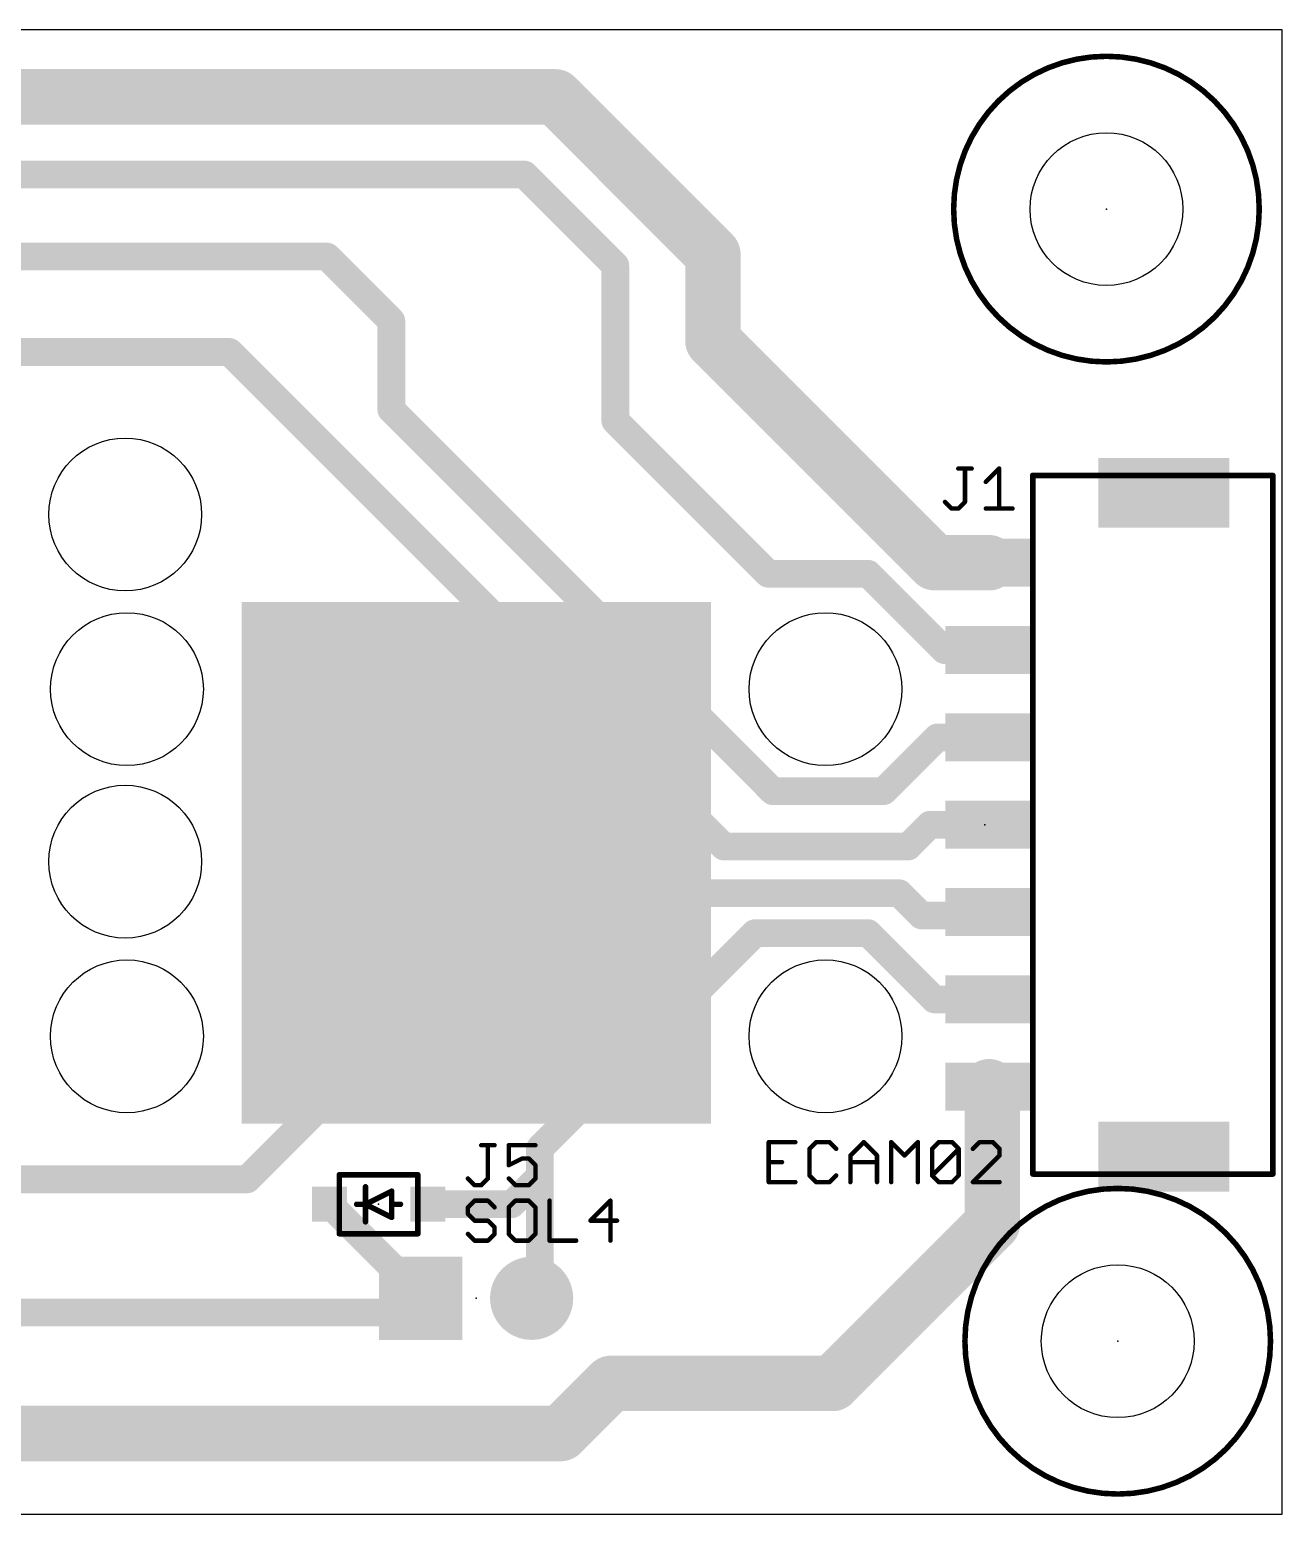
# Model space of a CAD drawing. Extents: x 0 to 77, y 0 to 34.
# Drawn here: x 48.31 to 77, y 0 to 34 of the extents above; entities that cross this region are included whole.
import ezdxf

# ---------------------------------------------------------------- set-up
doc = ezdxf.new("R2010")
doc.units = 0
for name, color, linetype in [('1', 22, 'CONTINUOUS'), ('17', 82, 'CONTINUOUS'), ('20', 7, 'CONTINUOUS'), ('21', 253, 'CONTINUOUS'), ('23', 7, 'CONTINUOUS'), ('25', 253, 'CONTINUOUS'), ('27', 253, 'CONTINUOUS'), ('39', 22, 'CONTINUOUS'), ('40', 175, 'CONTINUOUS'), ('51', 253, 'CONTINUOUS')]:
    doc.layers.add(name, color=color, linetype=linetype)

# ---------------------------------------------------------------- blocks, each defined once
blk = doc.blocks.new('RECT')
blk.add_solid([(-0.5, -0.5), (0.5, -0.5), (-0.5, 0.5), (0.5, 0.5)])
blk = doc.blocks.new('SQUAREP')
blk.add_solid([(-0.5, -0.5), (0.5, -0.5), (-0.5, 0.5), (0.5, 0.5)])
blk = doc.blocks.new('ROUNDP')
at = {"const_width": 0.5}
blk.add_lwpolyline([(0, -0.25, 1), (0, 0.25, 1), (0, -0.25)], format="xyb", dxfattribs=at)

msp = doc.modelspace()

# ---------------------------------------------------------------- linework, layer by layer
at = {"layer": '1'}
for points, const_width in [([(60.3504, 32.4612), (14.1224, 32.4612)], 1.27), ([(63.9572, 28.8544), (60.3504, 32.4612)], 1.27), ([(59.6392, 30.6832), (15.9512, 30.6832)], 0.635), ([(61.722, 28.6004), (59.6392, 30.6832)], 0.635), ([(63.9572, 26.8732), (63.9572, 28.8544)], 1.27), ([(55.118, 28.8036), (30.1752, 28.8036)], 0.635), ([(56.5912, 27.3304), (55.118, 28.8036)], 0.635), ([(61.722, 25.0444), (61.722, 28.6004)], 0.635), ([(56.5912, 25.2984), (56.5912, 27.3304)], 0.635), ([(69.0384, 21.792), (63.9572, 26.8732)], 1.27), ([(52.8828, 26.6192), (33.6296, 26.6192)], 0.635), ([(64.2112, 15.2908), (52.8828, 26.6192)], 0.635), ([(65.3288, 16.5608), (56.5912, 25.2984)], 0.635), ([(65.2272, 21.5392), (61.722, 25.0444)], 0.635), ([(70.2832, 21.792), (69.0384, 21.792)], 1.27), ([(67.5132, 21.5392), (65.2272, 21.5392)], 0.635), ([(69.2604, 19.792), (67.5132, 21.5392)], 0.635), ([(70.2832, 19.792), (69.2604, 19.792)], 0.635), ([(69.1, 17.792), (67.8688, 16.5608)], 0.635), ([(70.2832, 17.792), (69.1, 17.792)], 0.635), ([(65.3288, 16.5608), (67.8688, 16.5608)], 0.635), ([(68.9288, 15.792), (68.4276, 15.2908)], 0.635), ([(70.2832, 15.792), (68.9288, 15.792)], 0.635), ([(68.4276, 15.2908), (64.2112, 15.2908)], 0.635), ([(59.8424, 14.224), (53.2892, 7.6708)], 0.635), ([(59.8424, 14.224), (68.2244, 14.224)], 0.635), ([(68.2244, 14.224), (68.7324, 13.716)], 0.635), ([(68.7324, 13.716), (70.2072, 13.716)], 0.635), ([(70.2072, 13.716), (70.2832, 13.792)], 0.635), ([(59.9948, 8.382), (64.9224, 13.3096)], 0.635), ([(64.9224, 13.3096), (67.5132, 13.3096)], 0.635), ([(69.0308, 11.792), (67.5132, 13.3096)], 0.635), ([(70.2832, 11.792), (69.0308, 11.792)], 0.635), ([(70.358, 9.7172), (70.2832, 9.792)], 1.27), ([(70.358, 6.6548), (70.358, 9.7172)], 1.27), ([(59.9948, 8.382), (59.9948, 7.747)], 0.635), ([(53.2892, 7.6708), (45.0412, 7.6708)], 0.635), ([(59.3478, 7.1), (59.9948, 7.747)], 0.635), ([(59.9948, 7.747), (59.9948, 5.1364)], 0.635), ([(57.2652, 5.0098), (55.175, 7.1)], 0.635), ([(57.425, 7.1), (59.3478, 7.1)], 0.635), ([(66.7004, 2.9972), (70.358, 6.6548)], 1.27), ([(59.9948, 5.1364), (59.8052, 4.9468)], 0.635), ([(57.2652, 4.9468), (56.9412, 4.6228)], 0.635), ([(57.2652, 4.9468), (57.2652, 5.0098)], 0.635), ([(56.9412, 4.6228), (43.2816, 4.6228)], 0.635), ([(60.4732, 1.85), (61.6204, 2.9972)], 1.27), ([(61.6204, 2.9972), (66.7004, 2.9972)], 1.27), ([(60.4732, 1.85), (35.5, 1.85)], 1.27)]:
    msp.add_lwpolyline(points, dxfattribs=dict(at, const_width=const_width))
for points, const_width in [([(60.5749, 32.6857, 1), (60.1259, 32.2367)], 0.635), ([(60.3504, 32.1437, 1), (60.3504, 32.7787)], 0.635), ([(59.7515, 30.7955, 1), (59.5269, 30.5709)], 0.3175), ([(59.6392, 30.5245, 1), (59.6392, 30.842)], 0.3175), ([(64.2747, 28.8544, 1), (63.6397, 28.8544)], 0.635), ([(63.7327, 28.6299, 1), (64.1817, 29.0789)], 0.635), ([(55.2303, 28.9159, 1), (55.0057, 28.6913)], 0.3175), ([(55.118, 28.6449, 1), (55.118, 28.9624)], 0.3175), ([(61.8807, 28.6004, 1), (61.5633, 28.6004)], 0.3175), ([(61.6097, 28.4881, 1), (61.8343, 28.7127)], 0.3175), ([(56.7499, 27.3304, 1), (56.4325, 27.3304)], 0.3175), ([(56.4789, 27.2181, 1), (56.7035, 27.4427)], 0.3175), ([(64.1817, 27.0977, 1), (63.7327, 26.6487)], 0.635), ([(52.9951, 26.7315, 1), (52.7705, 26.5069)], 0.3175), ([(52.8828, 26.4605, 1), (52.8828, 26.778)], 0.3175), ([(63.6397, 26.8732, 1), (64.2747, 26.8732)], 0.635), ([(56.7035, 25.4107, 1), (56.4789, 25.1861)], 0.3175), ([(56.4325, 25.2984, 1), (56.7499, 25.2984)], 0.3175), ([(61.8343, 25.1567, 1), (61.6097, 24.9321)], 0.3175), ([(61.5633, 25.0444, 1), (61.8807, 25.0444)], 0.3175), ([(69.0384, 22.1095, 1), (69.0384, 21.4745)], 0.635), ([(68.8139, 21.5675, 1), (69.2629, 22.0165)], 0.635), ([(70.2832, 21.4745, 1), (70.2832, 22.1095)], 0.635), ([(65.2272, 21.698, 1), (65.2272, 21.3804)], 0.3175), ([(65.1149, 21.4269, 1), (65.3395, 21.6515)], 0.3175), ([(67.6255, 21.6515, 1), (67.4009, 21.4269)], 0.3175), ([(67.5132, 21.3804, 1), (67.5132, 21.698)], 0.3175), ([(69.2604, 19.9508, 1), (69.2604, 19.6333)], 0.3175), ([(69.1481, 19.6797, 1), (69.3727, 19.9043)], 0.3175), ([(70.2832, 19.6333, 1), (70.2832, 19.9508)], 0.3175), ([(69.1, 17.9508, 1), (69.1, 17.6333)], 0.3175), ([(69.2123, 17.6797, 1), (68.9877, 17.9043)], 0.3175), ([(70.2832, 17.6333, 1), (70.2832, 17.9508)], 0.3175), ([(65.3288, 16.7196, 1), (65.3288, 16.402)], 0.3175), ([(65.2165, 16.4485, 1), (65.4411, 16.6731)], 0.3175), ([(67.7565, 16.6731, 1), (67.9811, 16.4485)], 0.3175), ([(67.8688, 16.402, 1), (67.8688, 16.7196)], 0.3175), ([(68.9288, 15.9508, 1), (68.9288, 15.6333)], 0.3175), ([(69.0411, 15.6797, 1), (68.8165, 15.9043)], 0.3175), ([(70.2832, 15.6333, 1), (70.2832, 15.9508)], 0.3175), ([(64.2112, 15.4496, 1), (64.2112, 15.1321)], 0.3175), ([(64.0989, 15.1785, 1), (64.3235, 15.4031)], 0.3175), ([(68.3153, 15.4031, 1), (68.5399, 15.1785)], 0.3175), ([(68.4276, 15.1321, 1), (68.4276, 15.4496)], 0.3175), ([(59.8424, 14.3827, 1), (59.8424, 14.0653)], 0.3175), ([(59.9547, 14.1117, 1), (59.7301, 14.3363)], 0.3175), ([(68.3367, 14.3363, 1), (68.1121, 14.1117)], 0.3175), ([(68.2244, 14.0653, 1), (68.2244, 14.3827)], 0.3175), ([(68.7324, 13.8748, 1), (68.7324, 13.5573)], 0.3175), ([(68.6201, 13.6037, 1), (68.8447, 13.8283)], 0.3175), ([(70.0949, 13.8283, 1), (70.3195, 13.6037)], 0.3175), ([(70.3955, 13.6797, 1), (70.1709, 13.9043)], 0.3175), ([(70.2072, 13.5573, 1), (70.2072, 13.8748)], 0.3175), ([(64.9224, 13.4684, 1), (64.9224, 13.1509)], 0.3175), ([(65.0347, 13.1973, 1), (64.8101, 13.4219)], 0.3175), ([(67.6255, 13.4219, 1), (67.4009, 13.1973)], 0.3175), ([(67.5132, 13.1509, 1), (67.5132, 13.4684)], 0.3175), ([(69.0308, 11.9507, 1), (69.0308, 11.6333)], 0.3175), ([(68.9185, 11.6797, 1), (69.1431, 11.9043)], 0.3175), ([(70.2832, 11.6333, 1), (70.2832, 11.9507)], 0.3175), ([(70.5077, 10.0165, 1), (70.0587, 9.5675)], 0.635), ([(70.6755, 9.7172, 1), (70.0405, 9.7172)], 0.635), ([(70.1335, 9.4927, 1), (70.5825, 9.9417)], 0.635), ([(59.8825, 8.4943, 1), (60.1071, 8.2697)], 0.3175), ([(60.1536, 8.382, 1), (59.8361, 8.382)], 0.3175), ([(53.1769, 7.7831, 1), (53.4015, 7.5585)], 0.3175), ([(53.2892, 7.5121, 1), (53.2892, 7.8296)], 0.3175), ([(60.1536, 7.747, 1), (59.8361, 7.747)], 0.3175), ([(59.8361, 7.747, 1), (60.1536, 7.747)], 0.3175), ([(60.1071, 7.6347, 1), (59.8825, 7.8593)], 0.3175), ([(55.2873, 7.2123, 1), (55.0627, 6.9877)], 0.3175), ([(57.425, 7.2588, 1), (57.425, 6.9413)], 0.3175), ([(59.2355, 7.2123, 1), (59.4601, 6.9877)], 0.3175), ([(59.3478, 6.9413, 1), (59.3478, 7.2588)], 0.3175), ([(70.5825, 6.4303, 1), (70.1335, 6.8793)], 0.635), ([(70.0405, 6.6548, 1), (70.6755, 6.6548)], 0.635), ([(60.1071, 5.0241, 1), (59.8825, 5.2487)], 0.3175), ([(57.4239, 5.0098, 1), (57.1065, 5.0098)], 0.3175), ([(57.1065, 4.9468, 1), (57.4239, 4.9468)], 0.3175), ([(57.1529, 4.8975, 1), (57.3775, 5.1221)], 0.3175), ([(57.3775, 4.8345, 1), (57.1529, 5.0591)], 0.3175), ([(59.6929, 5.0591, 1), (59.9175, 4.8345)], 0.3175), ([(59.8361, 5.1364, 1), (60.1536, 5.1364)], 0.3175), ([(56.8289, 4.7351, 1), (57.0535, 4.5105)], 0.3175), ([(56.9412, 4.464, 1), (56.9412, 4.7816)], 0.3175), ([(61.6204, 3.3147, 1), (61.6204, 2.6797)], 0.635), ([(61.8449, 2.7727, 1), (61.3959, 3.2217)], 0.635), ([(66.4759, 3.2217, 1), (66.9249, 2.7727)], 0.635), ([(66.7004, 2.6797, 1), (66.7004, 3.3147)], 0.635), ([(60.2487, 2.0745, 1), (60.6977, 1.6255)], 0.635), ([(60.4732, 1.5325, 1), (60.4732, 2.1675)], 0.635)]:
    msp.add_lwpolyline(points, format="xyb", dxfattribs=dict(at, const_width=const_width))
at = {"layer": '20'}
for p, q in [((77, 34), (0, 34)), ((77, 0), (77, 34)), ((0, 0), (77, 0))]:
    msp.add_line(p, q, dxfattribs=at)
for centre in [(72.9716, 29.8912), (50.4952, 22.8968), (50.5352, 18.8968), (66.5352, 18.8968), (50.4952, 14.9468), (50.5352, 10.9468), (66.5352, 10.9468), (73.2296, 3.964)]:
    msp.add_circle(centre, 1.75, dxfattribs=at)
at = {"layer": '21', "const_width": 0.0635}
for points in [[(55.4, 7.8068, 1), (55.4, 7.7433)], [(55.4318, 7.775, 1), (55.3683, 7.775)], [(57.2318, 7.775, 1), (57.1683, 7.775)], [(57.2, 7.7433, 1), (57.2, 7.8068)], [(55.3683, 7.7, 1), (55.4318, 7.7)], [(56.0318, 7.5, 1), (55.9682, 7.5)], [(57.1683, 7.7, 1), (57.2318, 7.7)], [(55.8, 7.1318, 1), (55.8, 7.0683)], [(56.0318, 7.1, 1), (55.9682, 7.1)], [(56.0142, 7.1284, 1), (55.9858, 7.0716)], [(55.9858, 7.1284, 1), (56.0142, 7.0716)], [(56, 7.0683, 1), (56, 7.1318)], [(56.6318, 7.4, 1), (56.5682, 7.4)], [(56.6318, 7.1, 1), (56.5682, 7.1)], [(56.6, 7.1318, 1), (56.6, 7.0683)], [(56.6142, 7.3716, 1), (56.5858, 7.4284)], [(56.8, 7.0683, 1), (56.8, 7.1318)], [(55.9682, 7.1, 1), (56.0318, 7.1)], [(56.5682, 7.1, 1), (56.6318, 7.1)], [(56.5682, 6.8, 1), (56.6318, 6.8)], [(56.5858, 6.7716, 1), (56.6142, 6.8284)], [(55.4318, 6.5, 1), (55.3683, 6.5)], [(55.4, 6.4568, 1), (55.4, 6.3933)], [(55.9682, 6.7, 1), (56.0318, 6.7)], [(57.2318, 6.5, 1), (57.1683, 6.5)], [(57.2, 6.3933, 1), (57.2, 6.4568)], [(55.3683, 6.425, 1), (55.4318, 6.425)], [(57.1683, 6.425, 1), (57.2318, 6.425)]]:
    msp.add_lwpolyline(points, format="xyb", dxfattribs=at)
at = {"layer": '21', "const_width": 0.127}
for points in [[(55.4, 7.7), (55.4, 7.775)], [(55.4, 7.775), (57.2, 7.775)], [(57.2, 7.775), (57.2, 7.7)], [(56, 7.5), (56, 7.1)], [(56, 7.1), (55.8, 7.1)], [(56.6, 7.4), (56, 7.1)], [(56, 7.1), (56, 6.7)], [(56, 7.1), (56.6, 6.8)], [(56.6, 7.1), (56.6, 7.4)], [(56.6, 6.8), (56.6, 7.1)], [(56.6, 7.1), (56.8, 7.1)], [(55.4, 6.425), (55.4, 6.5)], [(57.2, 6.425), (55.4, 6.425)], [(57.2, 6.5), (57.2, 6.425)]]:
    msp.add_lwpolyline(points, dxfattribs=at)
at = {"layer": '23'}
for p in [(72.9716, 29.8912), (70.1832, 15.792), (56.3, 7.1), (58.5352, 4.9468), (73.2296, 3.964)]:
    msp.add_point(p, dxfattribs=at)
at = {"layer": '25', "const_width": 0.1016}
for points in [[(69.5787, 23.9484), (69.8837, 23.9484)], [(69.7312, 23.1857), (69.7312, 23.9484)], [(70.2091, 23.6433), (70.5142, 23.9484)], [(70.5142, 23.9484), (70.5142, 23.0332)], [(69.2736, 23.1857), (69.4261, 23.0332)], [(69.5787, 23.0332), (69.7312, 23.1857)], [(69.4261, 23.0332), (69.5787, 23.0332)], [(70.2091, 23.0332), (70.8192, 23.0332)], [(58.6511, 8.4528), (58.9561, 8.4528)], [(58.8036, 7.6901), (58.8036, 8.4528)], [(59.8916, 8.4528), (59.2815, 8.4528)], [(59.2815, 8.4528), (59.2815, 7.9952)], [(59.2815, 7.9952), (59.5866, 8.1477)], [(59.5866, 8.1477), (59.7391, 8.1477)], [(59.7391, 8.1477), (59.8916, 7.9952)], [(59.8916, 7.9952), (59.8916, 7.6901)], [(58.346, 7.6901), (58.4985, 7.5376)], [(58.4985, 7.5376), (58.6511, 7.5376)], [(58.6511, 7.5376), (58.8036, 7.6901)], [(59.434, 7.5376), (59.2815, 7.6901)], [(59.7391, 7.5376), (59.434, 7.5376)], [(59.8916, 7.6901), (59.7391, 7.5376)]]:
    msp.add_lwpolyline(points, dxfattribs=at)
at = {"layer": '25', "const_width": 0.0508}
for points in [[(69.5787, 23.9738, 1), (69.5787, 23.923)], [(69.7566, 23.9484, 1), (69.7058, 23.9484)], [(69.8837, 23.923, 1), (69.8837, 23.9738)], [(70.5396, 23.9484, 1), (70.4888, 23.9484)], [(70.5321, 23.9304, 1), (70.4962, 23.9663)], [(70.1912, 23.6613, 1), (70.2271, 23.6254)], [(69.2916, 23.2037, 1), (69.2556, 23.1678)], [(69.7058, 23.1857, 1), (69.7566, 23.1857)], [(69.7492, 23.1678, 1), (69.7132, 23.2037)], [(69.4261, 23.0586, 1), (69.4261, 23.0078)], [(69.4082, 23.0152, 1), (69.4441, 23.0512)], [(69.5607, 23.0512, 1), (69.5966, 23.0152)], [(69.5787, 23.0078, 1), (69.5787, 23.0586)], [(70.2091, 23.0586, 1), (70.2091, 23.0078)], [(70.4888, 23.0332, 1), (70.5396, 23.0332)], [(70.8192, 23.0078, 1), (70.8192, 23.0586)], [(58.6511, 8.4782, 1), (58.6511, 8.4274)], [(58.829, 8.4528, 1), (58.7782, 8.4528)], [(58.9561, 8.4274, 1), (58.9561, 8.4782)], [(59.2815, 8.4782, 1), (59.2815, 8.4274)], [(59.3069, 8.4528, 1), (59.2561, 8.4528)], [(59.8916, 8.4274, 1), (59.8916, 8.4782)], [(59.5866, 8.1731, 1), (59.5866, 8.1223)], [(59.5979, 8.125, 1), (59.5752, 8.1704)], [(59.7571, 8.1657, 1), (59.7211, 8.1298)], [(59.7391, 8.1223, 1), (59.7391, 8.1731)], [(59.2561, 7.9952, 1), (59.3069, 7.9952)], [(59.2702, 8.0179, 1), (59.2929, 7.9725)], [(59.917, 7.9952, 1), (59.8662, 7.9952)], [(59.8737, 7.9772, 1), (59.9096, 8.0132)], [(58.364, 7.7081, 1), (58.328, 7.6722)], [(58.4985, 7.563, 1), (58.4985, 7.5122)], [(58.4806, 7.5196, 1), (58.5165, 7.5556)], [(58.6331, 7.5556, 1), (58.669, 7.5196)], [(58.6511, 7.5122, 1), (58.6511, 7.563)], [(58.7782, 7.6901, 1), (58.829, 7.6901)], [(58.8216, 7.6722, 1), (58.7856, 7.7081)], [(59.2995, 7.7081, 1), (59.2636, 7.6722)], [(59.434, 7.563, 1), (59.434, 7.5122)], [(59.4161, 7.5196, 1), (59.452, 7.5556)], [(59.7211, 7.5556, 1), (59.7571, 7.5196)], [(59.7391, 7.5122, 1), (59.7391, 7.563)], [(59.8662, 7.6901, 1), (59.917, 7.6901)], [(59.9096, 7.6722, 1), (59.8737, 7.7081)]]:
    msp.add_lwpolyline(points, format="xyb", dxfattribs=at)
at = {"layer": '27', "const_width": 0.1016}
for points in [[(65.8457, 8.5228), (65.2356, 8.5228)], [(65.2356, 8.5228), (65.2356, 7.6076)], [(66.3236, 8.5228), (66.1711, 8.3703)], [(66.6287, 8.5228), (66.3236, 8.5228)], [(66.7812, 8.3703), (66.6287, 8.5228)], [(67.1066, 8.2177), (67.4117, 8.5228)], [(67.4117, 8.5228), (67.7168, 8.2177)], [(68.0422, 7.6076), (68.0422, 8.5228)], [(68.0422, 8.5228), (68.3472, 8.2177)], [(68.3472, 8.2177), (68.6523, 8.5228)], [(68.6523, 8.5228), (68.6523, 7.6076)], [(68.9777, 8.3703), (69.1302, 8.5228)], [(69.1302, 8.5228), (69.4353, 8.5228)], [(69.4353, 8.5228), (69.5878, 8.3703)], [(70.0657, 8.5228), (69.9132, 8.3703)], [(70.3708, 8.5228), (70.0657, 8.5228)], [(70.5233, 8.3703), (70.3708, 8.5228)], [(66.1711, 8.3703), (66.1711, 7.7601)], [(67.1066, 7.6076), (67.1066, 8.2177)], [(67.7168, 8.2177), (67.7168, 7.6076)], [(68.9777, 7.7601), (68.9777, 8.3703)], [(68.9777, 7.7601), (69.5878, 8.3703)], [(69.5878, 8.3703), (69.5878, 7.7601)], [(69.9132, 7.6076), (70.5233, 8.2177)], [(70.5233, 8.2177), (70.5233, 8.3703)], [(65.2356, 8.0652), (65.5407, 8.0652)], [(67.1066, 8.0652), (67.7168, 8.0652)], [(65.2356, 7.6076), (65.8457, 7.6076)], [(66.1711, 7.7601), (66.3236, 7.6076)], [(66.3236, 7.6076), (66.6287, 7.6076)], [(66.6287, 7.6076), (66.7812, 7.7601)], [(69.1302, 7.6076), (68.9777, 7.7601)], [(69.4353, 7.6076), (69.1302, 7.6076)], [(69.5878, 7.7601), (69.4353, 7.6076)], [(70.5233, 7.6076), (69.9132, 7.6076)], [(58.4985, 7.1828), (58.346, 7.0303)], [(58.8036, 7.1828), (58.4985, 7.1828)], [(58.9561, 7.0303), (58.8036, 7.1828)], [(59.434, 7.1828), (59.2815, 7.0303)], [(59.7391, 7.1828), (59.434, 7.1828)], [(59.8916, 7.0303), (59.7391, 7.1828)], [(60.217, 7.1828), (60.217, 6.2676)], [(61.6101, 7.1828), (61.1526, 6.7252)], [(61.6101, 6.2676), (61.6101, 7.1828)], [(58.346, 7.0303), (58.346, 6.8777)], [(58.346, 6.8777), (58.4985, 6.7252)], [(59.2815, 7.0303), (59.2815, 6.4201)], [(59.8916, 6.4201), (59.8916, 7.0303)], [(58.4985, 6.2676), (58.346, 6.4201)], [(58.4985, 6.7252), (58.8036, 6.7252)], [(58.8036, 6.7252), (58.9561, 6.5727)], [(58.9561, 6.4201), (58.8036, 6.2676)], [(58.9561, 6.5727), (58.9561, 6.4201)], [(59.2815, 6.4201), (59.434, 6.2676)], [(59.7391, 6.2676), (59.8916, 6.4201)], [(61.1526, 6.7252), (61.7627, 6.7252)], [(58.8036, 6.2676), (58.4985, 6.2676)], [(59.434, 6.2676), (59.7391, 6.2676)], [(60.217, 6.2676), (60.8272, 6.2676)]]:
    msp.add_lwpolyline(points, dxfattribs=at)
at = {"layer": '27', "const_width": 0.0508}
for points in [[(65.2356, 8.5482, 1), (65.2356, 8.4974)], [(65.261, 8.5228, 1), (65.2102, 8.5228)], [(65.8457, 8.4974, 1), (65.8457, 8.5482)], [(66.3236, 8.5482, 1), (66.3236, 8.4974)], [(66.3416, 8.5048, 1), (66.3057, 8.5407)], [(66.6467, 8.5407, 1), (66.6107, 8.5048)], [(66.6287, 8.4974, 1), (66.6287, 8.5482)], [(67.4297, 8.5407, 1), (67.3937, 8.5048)], [(67.4297, 8.5048, 1), (67.3937, 8.5407)], [(68.0676, 8.5228, 1), (68.0168, 8.5228)], [(68.0601, 8.5407, 1), (68.0242, 8.5048)], [(68.6777, 8.5228, 1), (68.6269, 8.5228)], [(68.6702, 8.5048, 1), (68.6343, 8.5407)], [(69.1302, 8.5482, 1), (69.1302, 8.4974)], [(69.1482, 8.5048, 1), (69.1122, 8.5407)], [(69.4532, 8.5407, 1), (69.4173, 8.5048)], [(69.4353, 8.4974, 1), (69.4353, 8.5482)], [(70.0657, 8.5482, 1), (70.0657, 8.4974)], [(70.0837, 8.5048, 1), (70.0478, 8.5407)], [(70.3887, 8.5407, 1), (70.3528, 8.5048)], [(70.3708, 8.4974, 1), (70.3708, 8.5482)], [(66.1965, 8.3703, 1), (66.1457, 8.3703)], [(66.1532, 8.3882, 1), (66.1891, 8.3523)], [(66.7633, 8.3523, 1), (66.7992, 8.3882)], [(67.132, 8.2177, 1), (67.0812, 8.2177)], [(67.0887, 8.2357, 1), (67.1246, 8.1998)], [(67.7422, 8.2177, 1), (67.6914, 8.2177)], [(67.6988, 8.1998, 1), (67.7347, 8.2357)], [(68.3293, 8.2357, 1), (68.3652, 8.1998)], [(68.3293, 8.1998, 1), (68.3652, 8.2357)], [(69.0031, 8.3703, 1), (68.9523, 8.3703)], [(68.9597, 8.3882, 1), (68.9956, 8.3523)], [(69.6132, 8.3703, 1), (69.5624, 8.3703)], [(69.6058, 8.3523, 1), (69.5698, 8.3882)], [(69.5698, 8.3523, 1), (69.6058, 8.3882)], [(69.8952, 8.3882, 1), (69.9312, 8.3523)], [(70.5487, 8.3703, 1), (70.4979, 8.3703)], [(70.4979, 8.2177, 1), (70.5487, 8.2177)], [(70.5054, 8.3523, 1), (70.5413, 8.3882)], [(70.5413, 8.1998, 1), (70.5054, 8.2357)], [(65.2356, 8.0906, 1), (65.2356, 8.0398)], [(65.5407, 8.0398, 1), (65.5407, 8.0906)], [(67.1066, 8.0906, 1), (67.1066, 8.0398)], [(67.7168, 8.0398, 1), (67.7168, 8.0906)], [(65.2356, 7.633, 1), (65.2356, 7.5822)], [(65.2102, 7.6076, 1), (65.261, 7.6076)], [(65.8457, 7.5822, 1), (65.8457, 7.633)], [(66.1457, 7.7601, 1), (66.1965, 7.7601)], [(66.1891, 7.7781, 1), (66.1532, 7.7422)], [(66.3236, 7.633, 1), (66.3236, 7.5822)], [(66.3057, 7.5896, 1), (66.3416, 7.6256)], [(66.6107, 7.6256, 1), (66.6467, 7.5896)], [(66.6287, 7.5822, 1), (66.6287, 7.633)], [(66.7992, 7.7422, 1), (66.7633, 7.7781)], [(67.0812, 7.6076, 1), (67.132, 7.6076)], [(67.6914, 7.6076, 1), (67.7422, 7.6076)], [(68.0168, 7.6076, 1), (68.0676, 7.6076)], [(68.6269, 7.6076, 1), (68.6777, 7.6076)], [(68.9956, 7.7781, 1), (68.9597, 7.7422)], [(68.9597, 7.7781, 1), (68.9956, 7.7422)], [(68.9523, 7.7601, 1), (69.0031, 7.7601)], [(69.1302, 7.633, 1), (69.1302, 7.5822)], [(69.1122, 7.5896, 1), (69.1482, 7.6256)], [(69.4173, 7.6256, 1), (69.4532, 7.5896)], [(69.4353, 7.5822, 1), (69.4353, 7.633)], [(69.5624, 7.7601, 1), (69.6132, 7.7601)], [(69.6058, 7.7422, 1), (69.5698, 7.7781)], [(69.8952, 7.6256, 1), (69.9312, 7.5896)], [(69.9132, 7.633, 1), (69.9132, 7.5822)], [(70.5233, 7.5822, 1), (70.5233, 7.633)], [(58.4985, 7.2082, 1), (58.4985, 7.1574)], [(58.5165, 7.1648, 1), (58.4806, 7.2007)], [(58.8216, 7.2007, 1), (58.7856, 7.1648)], [(58.8036, 7.1574, 1), (58.8036, 7.2082)], [(59.434, 7.2082, 1), (59.434, 7.1574)], [(59.452, 7.1648, 1), (59.4161, 7.2007)], [(59.7571, 7.2007, 1), (59.7211, 7.1648)], [(59.7391, 7.1574, 1), (59.7391, 7.2082)], [(60.2424, 7.1828, 1), (60.1916, 7.1828)], [(61.6355, 7.1828, 1), (61.5847, 7.1828)], [(61.6281, 7.1648, 1), (61.5922, 7.2007)], [(58.3714, 7.0303, 1), (58.3206, 7.0303)], [(58.328, 7.0482, 1), (58.364, 7.0123)], [(58.364, 6.8957, 1), (58.328, 6.8598)], [(58.3206, 6.8777, 1), (58.3714, 6.8777)], [(58.9382, 7.0123, 1), (58.9741, 7.0482)], [(59.3069, 7.0303, 1), (59.2561, 7.0303)], [(59.2636, 7.0482, 1), (59.2995, 7.0123)], [(59.917, 7.0303, 1), (59.8662, 7.0303)], [(59.8737, 7.0123, 1), (59.9096, 7.0482)], [(58.364, 6.4381, 1), (58.328, 6.4022)], [(58.4985, 6.7506, 1), (58.4985, 6.6998)], [(58.4806, 6.7072, 1), (58.5165, 6.7432)], [(58.8216, 6.7432, 1), (58.7856, 6.7072)], [(58.8036, 6.6998, 1), (58.8036, 6.7506)], [(58.9815, 6.5727, 1), (58.9307, 6.5727)], [(58.9382, 6.5547, 1), (58.9741, 6.5906)], [(58.9741, 6.4022, 1), (58.9382, 6.4381)], [(59.2995, 6.4381, 1), (59.2636, 6.4022)], [(59.9096, 6.4022, 1), (59.8737, 6.4381)], [(61.1346, 6.7432, 1), (61.1705, 6.7072)], [(61.1526, 6.7506, 1), (61.1526, 6.6998)], [(61.7627, 6.6998, 1), (61.7627, 6.7506)], [(58.4985, 6.293, 1), (58.4985, 6.2422)], [(58.4806, 6.2496, 1), (58.5165, 6.2856)], [(58.7856, 6.2856, 1), (58.8216, 6.2496)], [(58.8036, 6.2422, 1), (58.8036, 6.293)], [(58.9307, 6.4201, 1), (58.9815, 6.4201)], [(59.2561, 6.4201, 1), (59.3069, 6.4201)], [(59.434, 6.293, 1), (59.434, 6.2422)], [(59.4161, 6.2496, 1), (59.452, 6.2856)], [(59.7211, 6.2856, 1), (59.7571, 6.2496)], [(59.7391, 6.2422, 1), (59.7391, 6.293)], [(59.8662, 6.4201, 1), (59.917, 6.4201)], [(60.217, 6.293, 1), (60.217, 6.2422)], [(60.1916, 6.2676, 1), (60.2424, 6.2676)], [(60.8272, 6.2422, 1), (60.8272, 6.293)], [(61.5847, 6.2676, 1), (61.6355, 6.2676)]]:
    msp.add_lwpolyline(points, format="xyb", dxfattribs=at)
at = {"layer": '39', "const_width": 0.127}
for points in [[(72.9716, 26.3912, 1), (72.9716, 33.3912, 1), (72.9716, 26.3912)], [(73.2296, 0.464, 1), (73.2296, 7.464, 1), (73.2296, 0.464)]]:
    msp.add_lwpolyline(points, format="xyb", dxfattribs=at)
at = {"layer": '40', "const_width": 0.127}
for points in [[(72.9716, 26.3912, 1), (72.9716, 33.3912, 1), (72.9716, 26.3912)], [(73.2296, 0.464, 1), (73.2296, 7.464, 1), (73.2296, 0.464)]]:
    msp.add_lwpolyline(points, format="xyb", dxfattribs=at)
at = {"layer": '51', "const_width": 0.127}
for points in [[(71.2832, 7.792), (71.2832, 23.792)], [(71.2832, 23.792), (76.7832, 23.792)], [(76.7832, 23.792), (76.7832, 7.792)], [(55.4, 6.425), (55.4, 7.775)], [(55.4, 7.775), (57.2, 7.775)], [(57.2, 7.775), (57.2, 6.425)], [(76.7832, 7.792), (71.2832, 7.792)], [(57.2, 6.425), (55.4, 6.425)]]:
    msp.add_lwpolyline(points, dxfattribs=at)
at = {"layer": '51', "const_width": 0.0635}
for points in [[(71.315, 23.792, 1), (71.2515, 23.792)], [(71.2832, 23.8238, 1), (71.2832, 23.7603)], [(76.815, 23.792, 1), (76.7515, 23.792)], [(76.7832, 23.7603, 1), (76.7832, 23.8238)], [(55.4, 7.8068, 1), (55.4, 7.7433)], [(55.4318, 7.775, 1), (55.3683, 7.775)], [(57.2318, 7.775, 1), (57.1683, 7.775)], [(57.2, 7.7433, 1), (57.2, 7.8068)], [(71.2832, 7.8238, 1), (71.2832, 7.7603)], [(71.2515, 7.792, 1), (71.315, 7.792)], [(76.7515, 7.792, 1), (76.815, 7.792)], [(76.7832, 7.7603, 1), (76.7832, 7.8238)], [(55.4, 6.4568, 1), (55.4, 6.3933)], [(57.2, 6.3933, 1), (57.2, 6.4568)], [(55.3683, 6.425, 1), (55.4318, 6.425)], [(57.1683, 6.425, 1), (57.2318, 6.425)]]:
    msp.add_lwpolyline(points, format="xyb", dxfattribs=at)

# ---------------------------------------------------------------- block references
at = {"layer": '1', "rotation": 270}
for p, xscale, yscale in [((74.2832, 23.392), 1.6, 3), ((70.2832, 21.792), 1.1, 2), ((70.2832, 19.792), 1.1, 2), ((70.2832, 17.792), 1.1, 2), ((70.2832, 15.792), 1.1, 2), ((70.2832, 13.792), 1.1, 2), ((70.2832, 11.792), 1.1, 2), ((70.2832, 9.792), 1.1, 2), ((74.2832, 8.192), 1.6, 3)]:
    msp.add_blockref('RECT', p, dxfattribs=dict(at, xscale=xscale, yscale=yscale))
at = {"layer": '1', "xscale": 0.8, "yscale": 0.8}
for p in [(55.175, 7.1), (57.425, 7.1)]:
    msp.add_blockref('RECT', p, dxfattribs=at)
at = {"layer": '17', "xscale": 1.905, "yscale": 1.905}
for name, p in [('SQUAREP', (57.2652, 4.9468)), ('SQUAREP', (57.2652, 4.9468)), ('ROUNDP', (59.8052, 4.9468)), ('ROUNDP', (59.8052, 4.9468))]:
    msp.add_blockref(name, p, dxfattribs=at)
at = {"layer": '39', "xscale": 10.75, "yscale": 11.95}
msp.add_blockref('RECT', (58.5352, 14.9218), dxfattribs=at)

doc.saveas('drawing.dxf')
